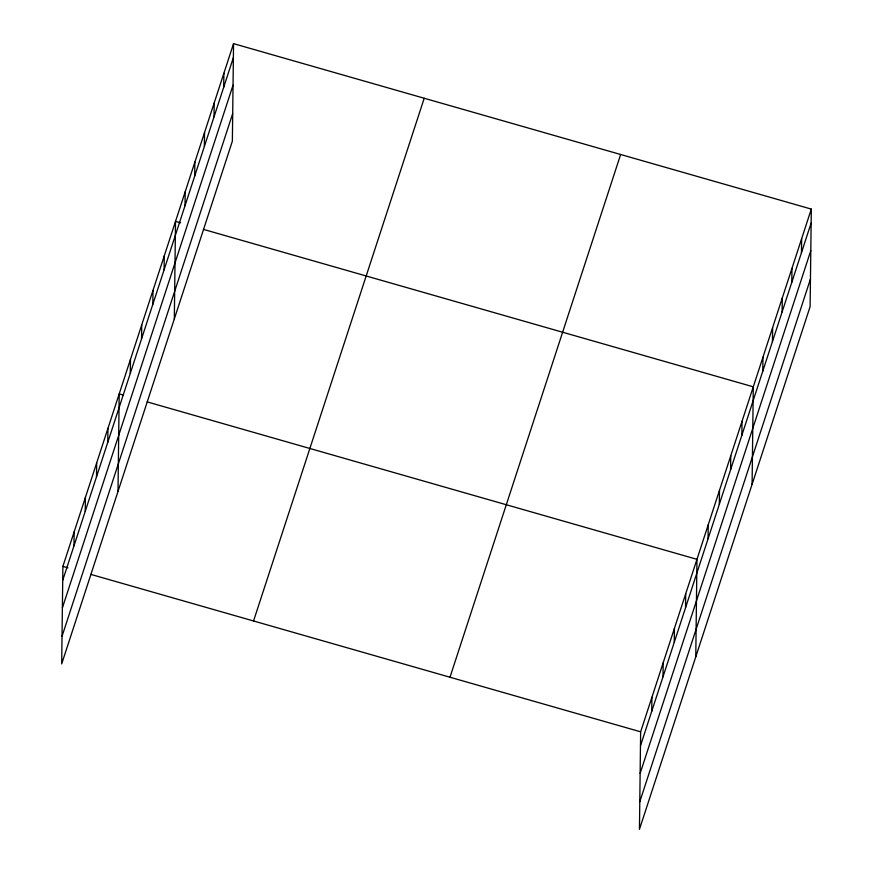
<?xml version="1.0" encoding="UTF-8"?>
<svg xmlns="http://www.w3.org/2000/svg" width="873" height="873" viewBox="0 0 873 873"><rect width="100%" height="100%" fill="white"/><g stroke="black" fill="none" stroke-linecap="round" stroke-linejoin="round"><path stroke-width="1.31" d="M233.549 43.65L62.889 566.381L61.688 663.906L232.36 141.175L233.549 43.65L811.312 209.094L810.111 306.619L639.451 829.35L640.64 731.825L811.312 209.094M73.976 545.843L74.15 531.886M85.238 511.338L85.412 497.381M96.499 476.844L96.674 462.886M107.772 442.338L107.936 428.381M118.008 491.401L119.197 393.887L123.017 394.978M130.295 373.338L130.47 359.381M141.557 338.833L141.732 324.887M152.819 304.339L152.993 290.382M164.091 269.833L164.255 255.876M174.327 318.896L175.517 221.382L180.602 222.833M185.021 205.712L185.196 191.754M194.69 176.095L194.865 162.138M204.358 146.468L204.533 132.51M214.038 116.851L214.201 102.894M223.706 87.224L223.881 73.267M651.738 711.288L651.913 697.331M663 676.782L663.174 662.825M674.262 642.288L674.436 628.331M685.534 607.783L685.698 593.826M695.77 656.845L696.96 559.331L147.166 401.886M708.058 538.783L708.232 524.826M719.319 504.278L719.494 490.331M730.581 469.783L730.756 455.826M741.854 435.278L742.017 421.321M752.09 484.34L753.279 386.826L203.485 229.392M762.784 371.156L762.958 357.199M772.452 341.539L772.627 327.582M782.121 311.912L782.295 297.955M791.8 282.295L791.964 268.338M801.469 252.668L801.632 238.711M62.714 580.338L233.375 57.607M62.376 607.914L233.036 85.183M62.027 636.33L232.687 113.599M253.541 620.987L424.213 98.245M449.988 677.23L620.648 154.499M640.476 745.782L811.137 223.052M640.138 773.358L810.799 250.627M639.789 801.774L810.45 279.033M62.889 566.381L67.963 567.843M90.847 574.39L640.64 731.825"/></g></svg>
